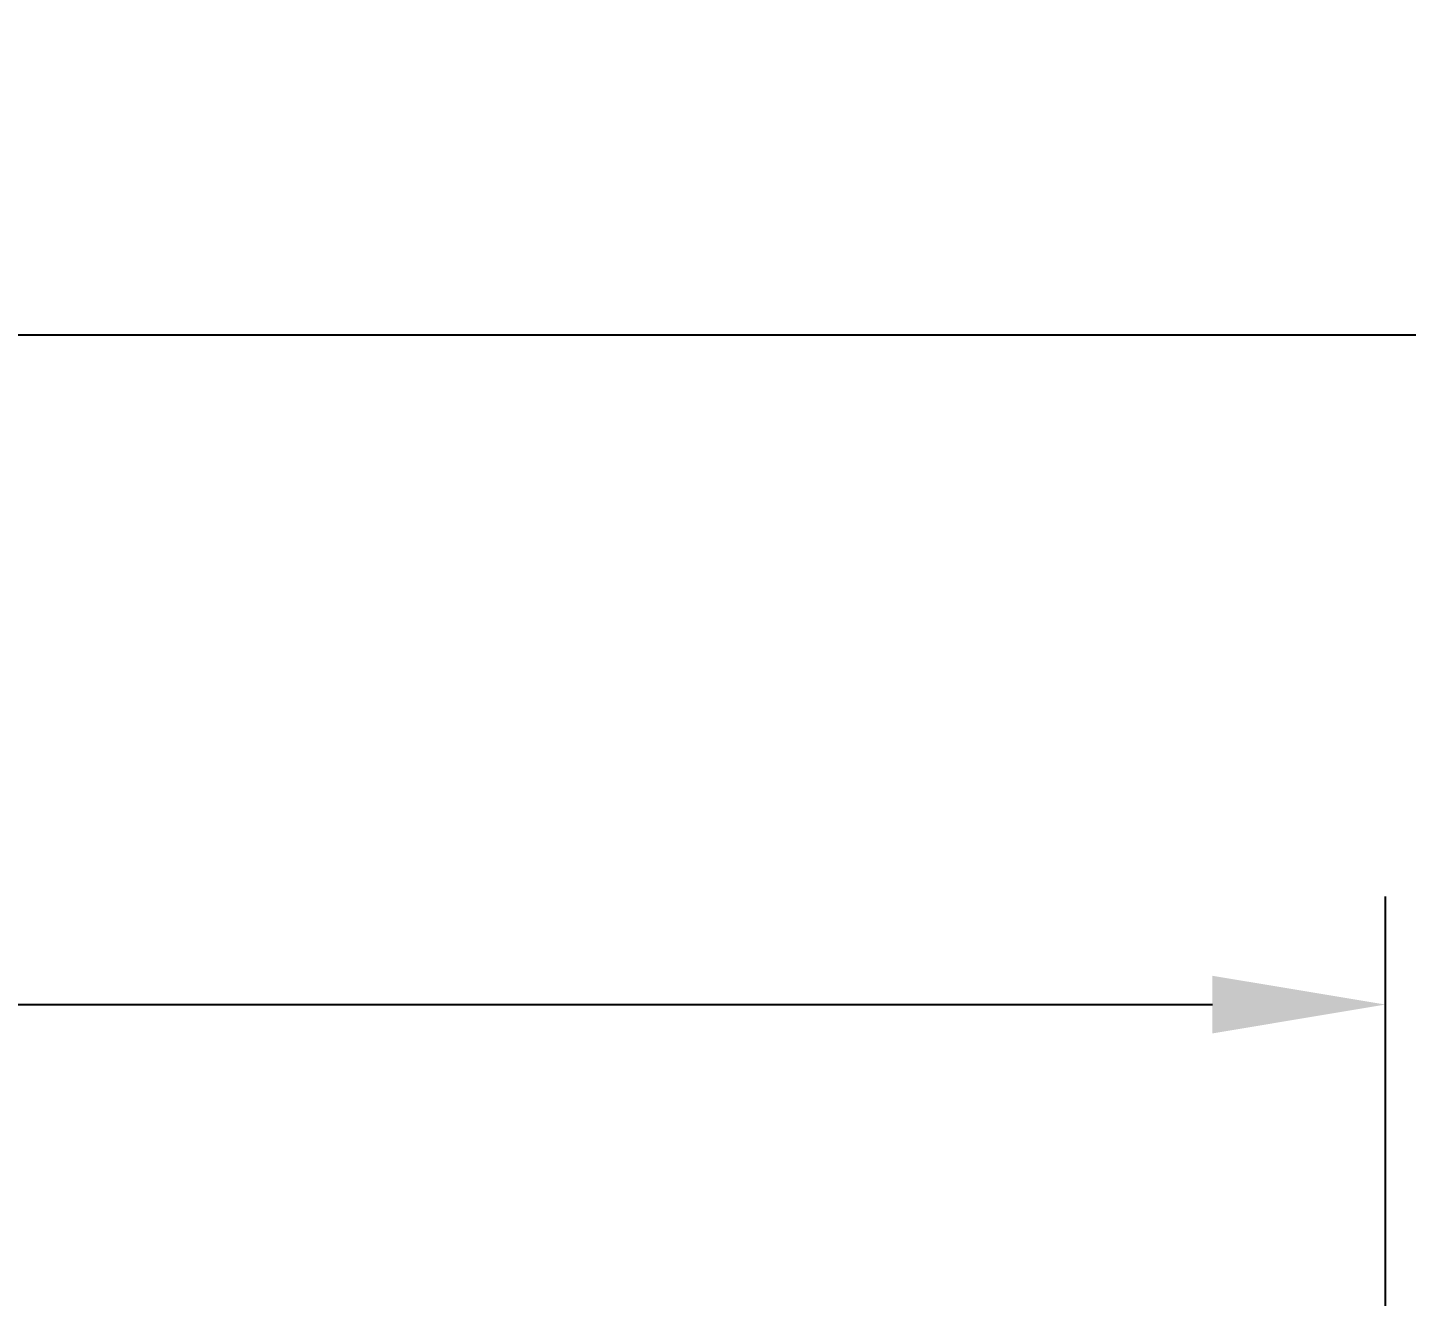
# Model space of a CAD drawing. Header units: inches. Extents: x 0 to 77285, y -118 to 40065.
# Drawn here: x 23739 to 25014, y 10894 to 12067 of the extents above; entities that cross this region are included whole.
import ezdxf

# ---------------------------------------------------------------- set-up
doc = ezdxf.new("R2010")
doc.units = ezdxf.units.IN
doc.header["$LTSCALE"] = 5
doc.header["$MEASUREMENT"] = 0
doc.styles.add('SCI', font='')
doc.styles.get('SCI').set_extended_font_data('Gulim')
doc.dimstyles.new('S', dxfattribs={"dimscale": 100, "dimtxt": 2.5, "dimasz": 2, "dimexe": 1.25, "dimexo": 0.625, "dimgap": -0.625, "dimtad": 1, "dimdec": 8, "dimtxsty": 'SCI', "dimcen": 2.5, "dimclrd": 1, "dimclre": 1, "dimclrt": 7, "dimadec": 8, "dimazin": 2, "dimtfac": 1, "dimtdec": 8, "dimtmove": 0, "dimatfit": 3, "dimfxl": 1, "dimarcsym": 0})
doc.dimstyles.new('SCH', dxfattribs={"dimtxt": 2.5, "dimasz": 2, "dimexe": 1.25, "dimexo": 0.625, "dimtad": 1, "dimdec": 8, "dimtxsty": 'SCI', "dimcen": 2.5, "dimclrd": 4, "dimclre": 4, "dimclrt": 7, "dimadec": 8, "dimazin": 2, "dimtfac": 1, "dimtdec": 8, "dimtmove": 0, "dimatfit": 3, "dimfxl": 1, "dimarcsym": 0})

# ---------------------------------------------------------------- blocks, each defined once
blk = doc.blocks.new('*D548')
at = {"color": 1, "lineweight": -2, "transparency": 16777216}
for p, q in [((23481.3, 11518.9), (22788, 11518.9)), ((22788, 11518.9), (22788, 11213.6)), ((23481.3, 11213.6), (23481.3, 11518.9)), ((21274.6, 10695.6), (21274.6, 11263.6)), ((24994.6, 10695.6), (24994.6, 11263.6)), ((22788, 11213.6), (23481.3, 11213.6)), ((21434.6, 11163.6), (24834.6, 11163.6))]:
    blk.add_line(p, q, dxfattribs=at)
at = {"color": 1, "transparency": 16777216}
for points in [[(21434.6, 11190.2), (21434.6, 11136.9), (21274.6, 11163.6)], [(24834.6, 11190.2), (24834.6, 11136.9), (24994.6, 11163.6)]]:
    blk.add_solid(points, dxfattribs=at)
at = {"layer": 'Defpoints', "color": 0, "transparency": 16777216}
for p in [(24994.6, 11163.6), (21274.6, 10645.6), (24994.6, 10645.6)]:
    blk.add_point(p, dxfattribs=at)
at = {"color": 7, "transparency": 16777216, "insert": (23134.6, 11366.2), "char_height": 200, "attachment_point": 5, "style": 'SCI'}
blk.add_mtext('3720', dxfattribs=at)
blk = doc.blocks.new('*D561')
at = {"color": 4, "lineweight": -2, "transparency": 16777216}
for p, q in [((17864.6, 10695.6), (17864.6, 11883.1)), ((25274.6, 10695.6), (25274.6, 11883.1)), ((18024.6, 11783.1), (25114.6, 11783.1))]:
    blk.add_line(p, q, dxfattribs=at)
at = {"color": 4, "transparency": 16777216}
for points in [[(18024.6, 11809.8), (18024.6, 11756.5), (17864.6, 11783.1)], [(25114.6, 11809.8), (25114.6, 11756.5), (25274.6, 11783.1)]]:
    blk.add_solid(points, dxfattribs=at)
at = {"layer": 'Defpoints', "color": 0, "transparency": 16777216}
for p in [(25274.6, 11783.1), (17864.6, 10645.6), (25274.6, 10645.6)]:
    blk.add_point(p, dxfattribs=at)
at = {"color": 7, "transparency": 16777216, "insert": (21569.6, 11935.9), "char_height": 200, "attachment_point": 5, "style": 'SCI'}
blk.add_mtext('7410', dxfattribs=at)

msp = doc.modelspace()

# ---------------------------------------------------------------- dimensions: what is measured, and where the dimension line sits
for base, p1, p2, dimstyle, override, picture, middle in [((25274.6497808981, 11783.1277994918), (17864.6497808981, 10645.6316073747), (25274.6497808981, 10645.6316073747), 'SCH', {"dimscale": 80}, '*D561', (21569.6497808981, 11935.9240711296)), ((24994.6497808981, 11163.5525083466), (21274.6497808981, 10645.6316073747), (24994.6497808981, 10645.6316073746), 'S', {"dimscale": 80, "dimtmove": 1}, '*D548', (23134.6497808981, 11366.2156241921))]:
    dim = msp.add_linear_dim(base=base, p1=p1, p2=p2, dimstyle=dimstyle, override=override)
    dim.commit()
    dim.dimension.update_dxf_attribs({"geometry": picture, "text_midpoint": middle})

doc.saveas('drawing.dxf')
